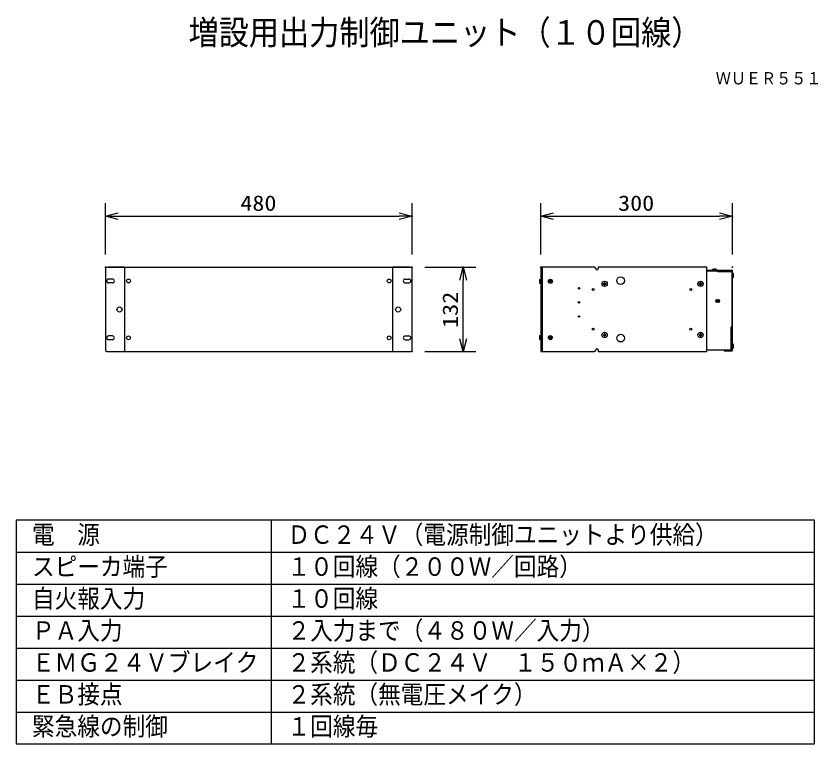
# Model space of a CAD drawing. Units: millimetres, scale not verified. Extents: x -63 to 63, y -57 to 57.
import ezdxf
from ezdxf.enums import TextEntityAlignment as Align

# ---------------------------------------------------------------- set-up
doc = ezdxf.new("R2010")
doc.units = ezdxf.units.MM
doc.header["$LTSCALE"] = 0.190236
doc.header["$PDMODE"] = 32
doc.header["$PDSIZE"] = 0.0951
for name, color, linetype in [('0-0_MOJI1', 2, 'Continuous'), ('0-1_TOUROKU', 1, 'Continuous'), ('0-2_GAIKEI', 1, 'Continuous'), ('0-3_WAKU', 1, 'Continuous'), ('0-4_SUNPO', 3, 'Continuous'), ('0-5_DEFPOINTS', 7, 'Continuous')]:
    doc.layers.add(name, color=color, linetype=linetype)
doc.styles.add('ＭＳ ゴシック', font='')
doc.styles.get('ＭＳ ゴシック').set_extended_font_data('MS Gothic')

# ---------------------------------------------------------------- blocks, each defined once
blk = doc.blocks.new('_OPEN30')
at = {"layer": '0-4_SUNPO', "color": 7}
blk.add_line((0, 0), (-1, 0), dxfattribs=at)
blk.add_lwpolyline([(-1, 0.26795), (0, 0), (-1, -0.26795)], dxfattribs=at)

msp = doc.modelspace()

# ---------------------------------------------------------------- linework, layer by layer
at = {"layer": '0-2_GAIKEI', "color": 7}
for p, q in [((-48.5001, 17.9006), (-48.5001, 5.0995)), ((-45.5001, 18.1), (-3.5, 18.1)), ((-45.5001, 18.1), (-45.5001, 4.9)), ((-3.5, 4.9), (-3.5, 18.1)), ((-3.5, 18.1), (-0.6994, 18.1)), ((-0.8989, 18.1), (-3.5, 18.1)), ((-0.5, 5.0995), (-0.5, 17.9006)), ((28.0381, 18.1), (19.6381, 18.1)), ((28.2381, 17.9), (28.2381, 17.87)), ((28.6381, 18.1), (28.6381, 17.87)), ((48.1381, 17.6), (45.6381, 17.6)), ((48.3381, 17.65), (49.5381, 17.65)), ((48.3381, 17.65), (48.3381, 17.55)), ((48.1381, 17.5), (45.6381, 17.5)), ((48.1381, 17.5), (48.1381, 17.4)), ((48.2381, 17.4), (48.2381, 17.5)), ((49.5381, 17.55), (48.3381, 17.55)), ((49.6381, 5.1), (49.6381, 17.55)), ((28.2381, 5.13), (28.2381, 5.1)), ((28.6381, 5.13), (28.6381, 4.9)), ((45.6381, 5.15), (49.4381, 5.15)), ((-48.3006, 4.9), (-45.5001, 4.9)), ((-48.1012, 4.9), (-45.5001, 4.9)), ((-45.5001, 4.9), (-3.5, 4.9)), ((-3.5, 4.9), (-0.6994, 4.9)), ((28.6381, 4.9), (45.6381, 4.9))]:
    msp.add_line(p, q, dxfattribs=at)
at = {"layer": '0-2_GAIKEI'}
for p, q in [((19.8681, 18.1), (19.8681, 4.9)), ((47.1531, 17.5991), (47.1413, 17.7336)), ((47.3381, 17.4), (47.3381, 17.5)), ((49.5381, 17.4), (47.3381, 17.4)), ((49.7717, 17.1032), (49.6372, 17.115)), ((49.7717, 16.4968), (49.6372, 16.485)), ((49.7717, 17.1032), (49.7717, 16.4968)), ((-47.4031, 16.2502), (-48.0015, 16.2502)), ((-47.4031, 15.6518), (-48.0015, 15.6518)), ((-1.5969, 16.2502), (-0.9986, 16.2502)), ((-1.5969, 15.6518), (-0.9986, 15.6518)), ((19.5035, 16.2032), (19.6381, 16.215)), ((19.5035, 15.5968), (19.5035, 16.2032)), ((19.5035, 15.5968), (19.6381, 15.585)), ((21.0681, 15.935), (20.9581, 15.935)), ((20.9581, 15.935), (20.9581, 15.865)), ((21.0681, 15.865), (20.9581, 15.865)), ((21.1731, 16.08), (21.1031, 16.08)), ((21.1031, 16.08), (21.1031, 15.97)), ((21.1031, 15.83), (21.1031, 15.72)), ((21.1731, 15.72), (21.1031, 15.72)), ((21.1731, 16.08), (21.1731, 15.97)), ((21.1731, 15.83), (21.1731, 15.72)), ((21.3181, 15.935), (21.2081, 15.935)), ((21.3181, 15.865), (21.2081, 15.865)), ((21.3181, 15.935), (21.3181, 15.865)), ((29.4281, 15.545), (29.5481, 15.545)), ((29.4281, 15.545), (29.4281, 15.455)), ((29.4281, 15.455), (29.5481, 15.455)), ((29.5931, 15.71), (29.6831, 15.71)), ((29.5931, 15.71), (29.5931, 15.59)), ((29.5931, 15.41), (29.5931, 15.29)), ((29.5931, 15.29), (29.6831, 15.29)), ((29.6831, 15.71), (29.6831, 15.59)), ((29.6831, 15.41), (29.6831, 15.29)), ((29.7281, 15.545), (29.8481, 15.545)), ((29.7281, 15.455), (29.8481, 15.455)), ((29.8481, 15.545), (29.8481, 15.455)), ((44.4281, 15.545), (44.5481, 15.545)), ((44.4281, 15.545), (44.4281, 15.455)), ((44.4281, 15.455), (44.5481, 15.455)), ((44.5931, 15.71), (44.6831, 15.71)), ((44.5931, 15.71), (44.5931, 15.59)), ((44.5931, 15.41), (44.5931, 15.29)), ((44.5931, 15.29), (44.6831, 15.29)), ((44.6831, 15.71), (44.6831, 15.59)), ((44.6831, 15.41), (44.6831, 15.29)), ((44.7281, 15.545), (44.8481, 15.545)), ((44.7281, 15.455), (44.8481, 15.455)), ((44.8481, 15.545), (44.8481, 15.455)), ((47.0929, 12.7615), (47.5834, 12.7615)), ((47.5828, 12.8615), (47.0935, 12.8615)), ((29.4281, 7.545), (29.5481, 7.545)), ((29.5931, 7.71), (29.5931, 7.59)), ((29.5931, 7.71), (29.6831, 7.71)), ((29.6831, 7.71), (29.6831, 7.59)), ((29.7281, 7.545), (29.8481, 7.545)), ((29.8481, 7.545), (29.8481, 7.455)), ((44.4281, 7.545), (44.5481, 7.545)), ((44.5931, 7.71), (44.5931, 7.59)), ((44.5931, 7.71), (44.6831, 7.71)), ((44.6831, 7.71), (44.6831, 7.59)), ((44.7281, 7.545), (44.8481, 7.545)), ((44.8481, 7.545), (44.8481, 7.455)), ((49.4381, 8.75), (49.5381, 8.75)), ((49.4381, 5.15), (49.4381, 8.75)), ((-47.4031, 7.3482), (-48.0015, 7.3482)), ((-47.4031, 6.7499), (-48.0015, 6.7499)), ((-1.5969, 7.3482), (-0.9986, 7.3482)), ((-1.5969, 6.7499), (-0.9986, 6.7499)), ((19.5035, 7.4032), (19.6381, 7.415)), ((19.5035, 6.7968), (19.5035, 7.4032)), ((19.5035, 6.7968), (19.6381, 6.785)), ((20.9581, 7.135), (20.9581, 7.065)), ((21.0681, 7.135), (20.9581, 7.135)), ((21.0681, 7.065), (20.9581, 7.065)), ((21.1031, 7.28), (21.1031, 7.17)), ((21.1731, 7.28), (21.1031, 7.28)), ((21.1031, 7.03), (21.1031, 6.92)), ((21.1731, 6.92), (21.1031, 6.92)), ((21.1731, 7.28), (21.1731, 7.17)), ((21.1731, 7.03), (21.1731, 6.92)), ((21.3181, 7.135), (21.2081, 7.135)), ((21.3181, 7.065), (21.2081, 7.065)), ((21.3181, 7.135), (21.3181, 7.065)), ((29.5931, 7.41), (29.5931, 7.29)), ((29.5931, 7.29), (29.6831, 7.29)), ((29.6831, 7.41), (29.6831, 7.29)), ((29.7281, 7.455), (29.8481, 7.455)), ((44.5931, 7.41), (44.5931, 7.29)), ((44.5931, 7.29), (44.6831, 7.29)), ((44.6831, 7.41), (44.6831, 7.29)), ((44.7281, 7.455), (44.8481, 7.455)), ((49.5381, 6.15), (49.4381, 6.15)), ((49.7717, 6.0532), (49.6372, 6.065))]:
    msp.add_line(p, q, dxfattribs=at)
at = {"layer": '0-2_GAIKEI', "color": 7}
for points in [[(-48.3006, 18.1), (-45.5001, 18.1), (-48.1012, 18.1)], [(19.6381, 18.1), (19.6381, 4.9), (28.0381, 4.9)], [(45.6381, 4.9), (45.6381, 18.1), (28.6381, 18.1)], [(49.5381, 17.55), (49.5381, 5.1), (48.3381, 5.1), (48.3381, 5), (49.5381, 5)]]:
    msp.add_lwpolyline(points, dxfattribs=at)
at = {"layer": '0-2_GAIKEI'}
for points in [[(46.5231, 17.5991), (46.5349, 17.7336), (47.1413, 17.7336)], [(29.4281, 7.545), (29.4281, 7.455), (29.5481, 7.455)], [(44.4281, 7.545), (44.4281, 7.455), (44.5481, 7.455)], [(49.7717, 6.0532), (49.7717, 5.4468), (49.6372, 5.435)]]:
    msp.add_lwpolyline(points, dxfattribs=at)
for centre, radius in [((32.1381, 16), 0.6), ((-44.9018, 15.951), 0.2992), ((-4.0984, 15.951), 0.2992), ((21.1381, 15.9), 0.315), ((29.6381, 15.5), 0.415), ((44.6381, 15.5), 0.415), ((25.6381, 14.8), 0.12), ((27.8381, 14.6), 0.16), ((43.1381, 14.6), 0.16), ((25.6381, 12.6), 0.12), ((47.3381, 12.81), 0.25), ((-46.2979, 11.4817), 0.3989), ((-2.6856, 11.4817), 0.3989), ((25.6381, 10.4), 0.12), ((27.8381, 8.4), 0.16), ((29.6381, 7.5), 0.415), ((32.1381, 7), 0.6), ((43.1381, 8.4), 0.16), ((44.6381, 7.5), 0.415), ((-44.9018, 7.049), 0.2992), ((-4.0984, 7.049), 0.2992), ((21.1381, 7.1), 0.315)]:
    msp.add_circle(centre, radius, dxfattribs=at)
at = {"layer": '0-2_GAIKEI', "color": 7}
for centre, radius, start, end in [((-48.3006, 17.9006), 0.1994, 90, 180), ((-0.6994, 17.9006), 0.1994, 0, 90), ((28.0381, 17.9), 0.2, 0, 90), ((28.4381, 17.87), 0.2, 180, 270), ((28.4381, 17.87), 0.2, 270, 0), ((48.1381, 17.5), 0.1, 0, 90), ((49.5381, 17.55), 0.1, 0, 90), ((-48.3006, 5.0995), 0.1994, 180, 270), ((-0.6994, 5.0995), 0.1994, 270, 0), ((28.0381, 5.1), 0.2, 270, 0), ((28.4381, 5.13), 0.2, 90, 180), ((28.4381, 5.13), 0.2, 0, 90), ((49.4381, 5.25), 0.1, 270, 0), ((49.5381, 5.1), 0.1, 270, 0)]:
    msp.add_arc(centre, radius, start, end, dxfattribs=at)
at = {"layer": '0-2_GAIKEI'}
for centre, radius, start, end in [((46.8381, 16.9322), 0.8569, 69.27546, 110.72454), ((48.9703, 16.8), 0.8569, 339.27546, 20.72454), ((-48.0015, 15.951), 0.2992, 90, 270), ((-47.4031, 15.951), 0.2992, 270, 90), ((-1.5969, 15.951), 0.2992, 90, 270), ((-0.9986, 15.951), 0.2992, 270, 90), ((20.3049, 15.9), 0.8569, 159.27546, 200.72454), ((21.0681, 15.97), 0.035, 270, 0), ((21.0681, 15.83), 0.035, 0, 90), ((21.2081, 15.97), 0.035, 180, 270), ((21.2081, 15.83), 0.035, 90, 180), ((29.5481, 15.59), 0.045, 270, 0), ((29.5481, 15.41), 0.045, 0, 90), ((29.7281, 15.59), 0.045, 180, 270), ((29.7281, 15.41), 0.045, 90, 180), ((44.5481, 15.59), 0.045, 270, 0), ((44.5481, 15.41), 0.045, 0, 90), ((44.7281, 15.59), 0.045, 180, 270), ((44.7281, 15.41), 0.045, 90, 180), ((47.1831, 12.81), 0.195, 90, 180), ((47.1831, 12.81), 0.195, 180, 270), ((47.4931, 12.81), 0.195, 360, 90), ((47.4931, 12.81), 0.195, 270, 360), ((29.5481, 7.59), 0.045, 270, 0), ((29.7281, 7.59), 0.045, 180, 270), ((44.5481, 7.59), 0.045, 270, 0), ((44.7281, 7.59), 0.045, 180, 270), ((-48.0015, 7.049), 0.2992, 90, 270), ((-47.4031, 7.049), 0.2992, 270, 90), ((-1.5969, 7.049), 0.2992, 90, 270), ((-0.9986, 7.049), 0.2992, 270, 90), ((20.3049, 7.1), 0.8569, 159.27546, 200.72454), ((21.0681, 7.17), 0.035, 270, 0), ((21.0681, 7.03), 0.035, 0, 90), ((21.2081, 7.17), 0.035, 180, 270), ((21.2081, 7.03), 0.035, 90, 180), ((29.5481, 7.41), 0.045, 0, 90), ((29.7281, 7.41), 0.045, 90, 180), ((44.5481, 7.41), 0.045, 0, 90), ((44.7281, 7.41), 0.045, 90, 180), ((48.9703, 5.75), 0.8569, 339.27546, 20.72454)]:
    msp.add_arc(centre, radius, start, end, dxfattribs=at)
at = {"layer": '0-3_WAKU', "color": 3}
for p, q in [((19.6381, 20.1), (19.6381, 28.1)), ((49.6381, 20.1), (49.6381, 28.1)), ((21.6381, 26.1), (47.6381, 26.1))]:
    msp.add_line(p, q, dxfattribs=at)
at = {"layer": '0-3_WAKU', "color": 4}
for p, q in [((-62.5001, -21.5), (-62.5001, -56.5001)), ((62.5001, -21.5), (-62.5001, -21.5)), ((-22.5, -56.5001), (-22.5, -21.5)), ((62.5001, -56.5001), (62.5001, -21.5)), ((-62.5001, -56.5001), (62.5001, -56.5001))]:
    msp.add_line(p, q, dxfattribs=at)
at = {"layer": '0-3_WAKU'}
for p, q in [((-62.5001, -26.5), (62.5001, -26.5)), ((-62.5001, -31.5001), (62.5001, -31.5001)), ((-62.5001, -36.5001), (62.5001, -36.5001)), ((-62.5001, -41.5001), (62.5001, -41.5001)), ((-62.5001, -46.5001), (62.5001, -46.5001)), ((-62.5001, -51.5001), (62.5001, -51.5001))]:
    msp.add_line(p, q, dxfattribs=at)
at = {"layer": '0-4_SUNPO'}
for p, q in [((-48.5001, 20.1), (-48.5001, 28.1)), ((-0.5, 20.1), (-0.5, 28.1)), ((-46.5001, 26.1), (-2.5, 26.1)), ((1.5, 18.1), (9.5, 18.1)), ((7.5, 6.9), (7.5, 16.1)), ((1.5, 4.9), (9.5, 4.9))]:
    msp.add_line(p, q, dxfattribs=at)
at = {"layer": '0-4_SUNPO', "color": 7}
for p in [(49.6381, 26.1), (19.6381, 18.1), (49.6381, 18.1)]:
    msp.add_point(p, dxfattribs=at)
at = {"layer": '0-5_DEFPOINTS'}
for p in [(-0.5, 26.1), (-48.5001, 18.1), (-0.5, 18.1), (-0.5, 18.1), (7.5, 18.1), (-0.5, 4.9)]:
    msp.add_point(p, dxfattribs=at)

# ---------------------------------------------------------------- block references
at = {"layer": '0-3_WAKU', "xscale": 2, "yscale": 2, "rotation": 180}
msp.add_blockref('_OPEN30', (19.6381, 26.1), dxfattribs=at)
at = {"layer": '0-3_WAKU', "xscale": 2, "yscale": 2}
msp.add_blockref('_OPEN30', (49.6381, 26.1), dxfattribs=at)
at = {"layer": '0-4_SUNPO', "xscale": 2, "yscale": 2}
for p, rotation in [((-48.5001, 26.1), 180), ((7.5, 18.1), 90), ((7.5, 4.9), 270)]:
    msp.add_blockref('_OPEN30', p, dxfattribs=dict(at, rotation=rotation))
msp.add_blockref('_OPEN30', (-0.5, 26.1), dxfattribs=at)

# ---------------------------------------------------------------- texts
at = {"layer": '0-0_MOJI1', "style": 'ＭＳ ゴシック', "width": 0.9}
for s, height, p in [('増設用出力制御ユニット（１０回線）', 3.848, (-35.5001, 51.7599)), ('電\u3000源', 2.887, (-60.0001, -26.0552)), ('ＤＣ２４Ｖ（電源制御ユニットより供給）', 2.887, (-20, -26.0552)), ('スピーカ端子', 2.887, (-60.0001, -31.0552)), ('１０回線（２００Ｗ／回路）', 2.887, (-20, -31.0552)), ('自火報入力', 2.887, (-60.0001, -36.0552)), ('１０回線', 2.887, (-20, -36.0552)), ('ＰＡ入力', 2.887, (-60.0001, -41.0552)), ('２入力まで（４８０Ｗ／入力）', 2.887, (-20, -41.0552)), ('ＥＭＧ２４Ｖブレイク', 2.887, (-60.0001, -46.0552)), ('２系統（ＤＣ２４Ｖ\u3000１５０ｍＡ×２）', 2.887, (-20, -46.0552)), ('ＥＢ接点', 2.887, (-60.0001, -51.0552)), ('２系統（無電圧メイク）', 2.887, (-20, -51.0552)), ('緊急線の制御', 2.887, (-60.0001, -56.0552)), ('１回線毎', 2.887, (-20, -56.0552))]:
    msp.add_text(s, height=height, dxfattribs=at).set_placement(p, align=Align.BOTTOM_LEFT)
at = {"layer": '0-1_TOUROKU', "style": 'ＭＳ ゴシック', "width": 0.9}
msp.add_text('ＷＵＥＲ５５１', height=1.925, dxfattribs=at).set_placement((47.0334, 46.13), align=Align.BOTTOM_LEFT)
at = {"layer": '0-3_WAKU', "color": 3, "style": 'ＭＳ ゴシック', "width": 1.15}
msp.add_text('300', height=2.406, dxfattribs=at).set_placement((31.751, 26.2096), align=Align.BOTTOM_LEFT)
at = {"layer": '0-4_SUNPO', "style": 'ＭＳ ゴシック', "width": 1.15}
msp.add_text('480', height=2.406, dxfattribs=at).set_placement((-27.3872, 26.2096), align=Align.BOTTOM_LEFT)
msp.add_text('132', height=2.406, rotation=90, dxfattribs=at).set_placement((7.3904, 8.6129), align=Align.BOTTOM_LEFT)

doc.saveas('drawing.dxf')
